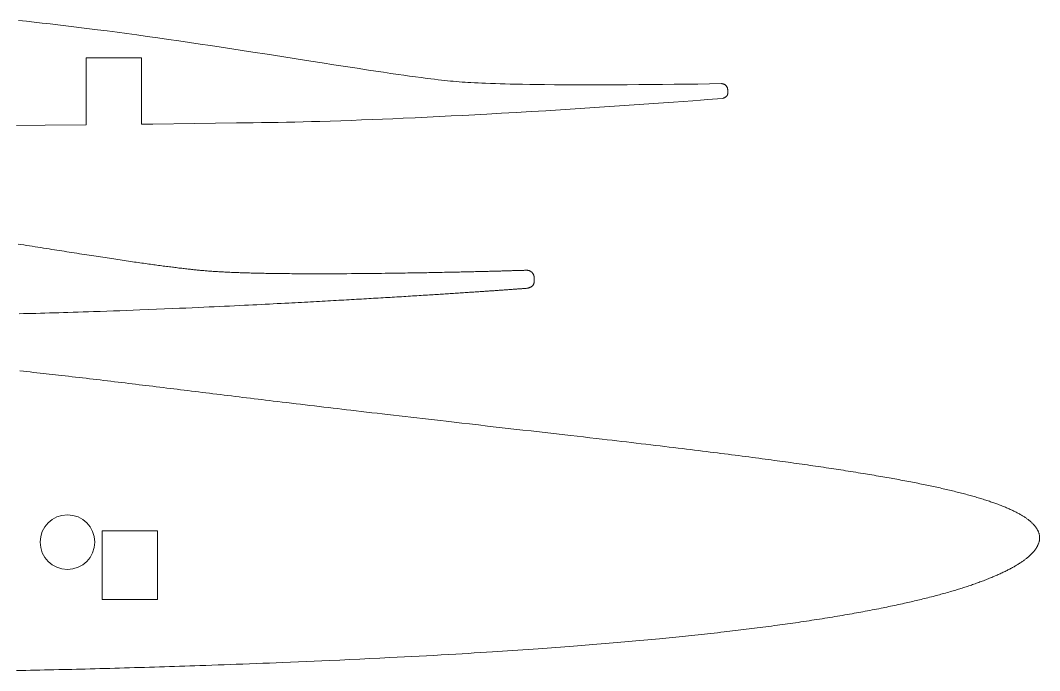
# Model space of a CAD drawing. Header units: millimetres. Extents: x -79 to 509, y 68 to 265.
# Drawn here: x 206.1 to 508.7, y 68.6 to 261.6 of the extents above; entities that cross this region are included whole.
import ezdxf

# ---------------------------------------------------------------- set-up
doc = ezdxf.new("R2010")
doc.units = ezdxf.units.MM
doc.layers.add('Geometries', color=7, linetype='Continuous')

msp = doc.modelspace()

# ---------------------------------------------------------------- linework, layer by layer
at = {"layer": 'Geometries', "linetype": 'Continuous', "lineweight": 13}
for p, q in [((225.68, 230.65), (225.68, 250.56)), ((225.68, 250.56), (242.08, 250.56)), ((242.08, 250.56), (242.08, 230.85)), ((230.46, 110.11), (230.46, 89.71)), ((246.86, 110.11), (230.46, 110.11)), ((246.86, 89.71), (246.86, 110.11)), ((230.46, 89.71), (246.86, 89.71))]:
    msp.add_line(p, q, dxfattribs=at)
at = {"layer": 'Geometries', "linetype": 'Continuous', "lineweight": 13, "flags": 128}
for points in [[(414.22, 242.87), (410.72, 242.81), (407.22, 242.76), (403.72, 242.71), (400.22, 242.67), (396.72, 242.63), (393.22, 242.6), (389.72, 242.57), (386.22, 242.55), (382.72, 242.53), (379.22, 242.52), (376.31, 242.52), (373.39, 242.52), (370.47, 242.53), (367.56, 242.54), (364.64, 242.56), (361.72, 242.59), (359.53, 242.62), (357.34, 242.65), (355.15, 242.69), (352.97, 242.73), (351.51, 242.76), (350.05, 242.8), (348.59, 242.84), (347.13, 242.88), (345.67, 242.93), (344.21, 242.99), (343.12, 243.03), (342.04, 243.08), (340.95, 243.13), (339.86, 243.19), (338.99, 243.24), (338.12, 243.29), (337.25, 243.35), (336.39, 243.42), (335.52, 243.49), (334.65, 243.56), (333.79, 243.65), (332.92, 243.73), (332.05, 243.83), (331.19, 243.92), (330.11, 244.04), (329.03, 244.17), (327.95, 244.3), (326.87, 244.44), (325.14, 244.66), (323.41, 244.89), (321.69, 245.13), (319.97, 245.37), (318.24, 245.61), (316.06, 245.93), (313.88, 246.25), (311.7, 246.58), (309.52, 246.91), (306.08, 247.43), (302.64, 247.96), (299.2, 248.5), (295.76, 249.04), (292.32, 249.57), (288.03, 250.25), (283.73, 250.92), (279.43, 251.59), (275.13, 252.26), (272, 252.74), (268.87, 253.22), (265.74, 253.69), (262.61, 254.16), (259.48, 254.63), (256.35, 255.09), (253.22, 255.55), (250.09, 256), (246.95, 256.45), (243.82, 256.89), (240.68, 257.32), (237.77, 257.72), (234.85, 258.11), (231.92, 258.5), (229, 258.88), (226.66, 259.18), (224.33, 259.48), (221.99, 259.77), (219.65, 260.05), (217.31, 260.33), (214.96, 260.61), (212.62, 260.87), (210.28, 261.14), (207.93, 261.4), (205.59, 261.65)], [(416.12, 240.28), (416.12, 240.58), (416.12, 240.89), (416.12, 240.99), (416.11, 241.09), (416.11, 241.14), (416.1, 241.18), (416.08, 241.28), (416.06, 241.39), (416.04, 241.49), (416.01, 241.58), (415.97, 241.68), (415.93, 241.78), (415.89, 241.87), (415.84, 241.96), (415.78, 242.05), (415.72, 242.14), (415.65, 242.23), (415.58, 242.3), (415.51, 242.38), (415.43, 242.45), (415.35, 242.51), (415.26, 242.57), (415.17, 242.63), (415.08, 242.68), (414.98, 242.72), (414.89, 242.76), (414.79, 242.79), (414.69, 242.82), (414.59, 242.84), (414.5, 242.85), (414.41, 242.86), (414.32, 242.87), (414.22, 242.87)], [(414.53, 238.5), (414.71, 238.55), (414.79, 238.58), (414.88, 238.61), (414.99, 238.65), (415.1, 238.7), (415.21, 238.75), (415.29, 238.79), (415.37, 238.84), (415.45, 238.88), (415.52, 238.94), (415.58, 238.98), (415.63, 239.02), (415.69, 239.07), (415.74, 239.12), (415.79, 239.18), (415.83, 239.24), (415.88, 239.3), (415.92, 239.36), (415.95, 239.43), (415.99, 239.5), (416.02, 239.57), (416.04, 239.64), (416.06, 239.71), (416.08, 239.79), (416.09, 239.86), (416.11, 239.94), (416.12, 240.02), (416.12, 240.11), (416.12, 240.19), (416.12, 240.28)], [(242.08, 230.85), (245.46, 230.89), (257.86, 231.04), (270.25, 231.2), (272.73, 231.23), (275.21, 231.26), (277.69, 231.29), (280.17, 231.33), (282.64, 231.38), (285.12, 231.43), (287.6, 231.48), (290.08, 231.54), (292.56, 231.61), (295.04, 231.68), (298.13, 231.77), (301.23, 231.88), (304.33, 231.98), (307.42, 232.1), (310.52, 232.22), (313.62, 232.34), (316.71, 232.47), (319.81, 232.6), (323.35, 232.76), (326.89, 232.93), (330.43, 233.1), (333.97, 233.28), (337.51, 233.46), (341.05, 233.64), (344.59, 233.84), (348.96, 234.08), (353.34, 234.33), (357.71, 234.58), (362.08, 234.85), (366.46, 235.11), (370.83, 235.39), (375.2, 235.67), (379.57, 235.96), (383.94, 236.25), (388.31, 236.55), (392.68, 236.85), (397.05, 237.16), (399.96, 237.38), (402.88, 237.59), (405.79, 237.81), (407.98, 237.98), (410.16, 238.15), (411.62, 238.26), (413.07, 238.38), (414.53, 238.5)], [(204.97, 230.42), (213.51, 230.51), (225.68, 230.65)], [(356.38, 187.48), (356.23, 187.47), (356.07, 187.47), (355.91, 187.46), (355.75, 187.46), (355.58, 187.45), (355.41, 187.45), (355.23, 187.44), (355.06, 187.44), (354.89, 187.43), (354.71, 187.43), (354.54, 187.42), (354.35, 187.42), (354.17, 187.41), (353.98, 187.41), (353.79, 187.4), (353.59, 187.4), (353.39, 187.39), (353.19, 187.38), (352.98, 187.38), (352.78, 187.37), (352.58, 187.37), (352.38, 187.36), (352.17, 187.36), (351.96, 187.35), (351.74, 187.34), (351.51, 187.34), (351.28, 187.33), (351.04, 187.32), (350.8, 187.32), (350.56, 187.31), (350.27, 187.3), (349.98, 187.3), (349.68, 187.29), (349.38, 187.28), (349.07, 187.27), (348.75, 187.26), (348.43, 187.25), (348.11, 187.24), (347.78, 187.24), (347.44, 187.23), (347.11, 187.22), (346.77, 187.21), (346.42, 187.2), (346.07, 187.19), (345.72, 187.18), (345.37, 187.17), (345.01, 187.16), (344.66, 187.16), (344.29, 187.15), (343.93, 187.14), (343.56, 187.13), (343.18, 187.12), (342.79, 187.11), (342.41, 187.1), (342.02, 187.09), (341.63, 187.08), (341.23, 187.07), (340.76, 187.06), (340.29, 187.05), (339.82, 187.04), (339.34, 187.03), (338.86, 187.02), (338.37, 187), (337.91, 186.99), (337.44, 186.98), (336.97, 186.97), (336.49, 186.96), (336.02, 186.95), (335.46, 186.94), (334.9, 186.93), (334.33, 186.92), (333.76, 186.9), (333.19, 186.89), (332.61, 186.88), (332.03, 186.87), (331.39, 186.85), (330.74, 186.84), (330.08, 186.83), (329.43, 186.82), (328.77, 186.8), (328.1, 186.79), (327.43, 186.78), (326.76, 186.76), (326.08, 186.75), (325.4, 186.74), (324.73, 186.73), (324.05, 186.72), (323.38, 186.7), (322.7, 186.69), (321.92, 186.68), (321.14, 186.67), (320.36, 186.66), (319.57, 186.64), (318.78, 186.63), (317.99, 186.62), (317.19, 186.61), (316.39, 186.6), (315.39, 186.58), (314.38, 186.57), (313.37, 186.56), (312.35, 186.55), (311.34, 186.53), (309.96, 186.52), (308.58, 186.51), (307.2, 186.49), (305.82, 186.48), (304.44, 186.47), (303.06, 186.46), (301.98, 186.45), (300.9, 186.45), (299.81, 186.44), (298.74, 186.44), (297.66, 186.44), (296.59, 186.44), (295.67, 186.43), (294.76, 186.43), (293.85, 186.43), (292.94, 186.44), (292.04, 186.44), (291.14, 186.44), (290.24, 186.44), (289.54, 186.45), (288.84, 186.45), (288.14, 186.45), (287.45, 186.46), (286.76, 186.46), (286.07, 186.47), (285.39, 186.47), (284.71, 186.48), (284.04, 186.49), (283.37, 186.5), (282.7, 186.5), (282.04, 186.51), (281.39, 186.52), (280.75, 186.53), (280.11, 186.54), (279.48, 186.55), (278.97, 186.56), (278.47, 186.57), (277.97, 186.58), (277.48, 186.59), (276.99, 186.6), (276.5, 186.61), (276.03, 186.62), (275.55, 186.64), (275.08, 186.65), (274.61, 186.66), (274.13, 186.67), (273.66, 186.69), (273.2, 186.7), (272.73, 186.71), (272.28, 186.73), (271.84, 186.74), (271.39, 186.76), (270.95, 186.77), (270.51, 186.79), (270.07, 186.81), (269.63, 186.82), (269.2, 186.84), (268.77, 186.86), (268.35, 186.88), (267.93, 186.9), (267.55, 186.91), (267.18, 186.93), (266.81, 186.95), (266.44, 186.97), (266.08, 186.99), (265.73, 187.01), (265.38, 187.03), (265.04, 187.05), (264.7, 187.07), (264.36, 187.09), (264.03, 187.11), (263.7, 187.13), (263.37, 187.15), (262.94, 187.18), (262.77, 187.19), (262.59, 187.21), (262.27, 187.23), (261.94, 187.25), (261.62, 187.28), (261.3, 187.31), (260.97, 187.33), (260.64, 187.36), (260.31, 187.39), (259.97, 187.42), (259.65, 187.45), (259.32, 187.48), (259, 187.52), (258.66, 187.55), (258.33, 187.58), (257.99, 187.62), (257.65, 187.65), (257.31, 187.69), (256.96, 187.73), (256.61, 187.76), (256.26, 187.8), (255.91, 187.84), (255.55, 187.88), (255.2, 187.92), (254.81, 187.97), (254.42, 188.01), (254.02, 188.06), (253.62, 188.1), (253.22, 188.15), (252.81, 188.2), (252.42, 188.25), (252.03, 188.3), (251.64, 188.35), (251.25, 188.39), (250.85, 188.45), (250.4, 188.5), (249.95, 188.56), (249.49, 188.62), (249.03, 188.68), (248.57, 188.74), (248.1, 188.8), (247.63, 188.86), (247.16, 188.93), (246.68, 188.99), (246.2, 189.06), (245.72, 189.12), (245.23, 189.19), (244.74, 189.26), (244.24, 189.33), (243.74, 189.4), (243.24, 189.47), (242.71, 189.54), (242.18, 189.62), (241.64, 189.69), (241.1, 189.77), (240.56, 189.85), (240.01, 189.93), (239.41, 190.01), (238.81, 190.1), (238.2, 190.19), (237.58, 190.28), (236.97, 190.37), (236.36, 190.46), (235.74, 190.55), (235.12, 190.65), (234.5, 190.74), (233.86, 190.83), (233.22, 190.93), (232.57, 191.03), (231.92, 191.13), (231.27, 191.23), (230.61, 191.33), (229.94, 191.43), (229.28, 191.53), (228.61, 191.63), (227.93, 191.74), (227.25, 191.84), (226.57, 191.95), (225.89, 192.05), (225.2, 192.16), (224.43, 192.28), (223.67, 192.4), (222.9, 192.52), (222.12, 192.64), (221.34, 192.76), (220.63, 192.87), (219.91, 192.98), (219.19, 193.1), (218.47, 193.21), (217.74, 193.32), (217.01, 193.44), (216.28, 193.55), (215.47, 193.68), (214.65, 193.81), (213.83, 193.94), (213.01, 194.07), (212.18, 194.2), (211.35, 194.33), (210.52, 194.46), (209.68, 194.6), (208.84, 194.73), (208, 194.86), (207.16, 194.99), (206.32, 195.13), (205.48, 195.26)], [(358.65, 184.3), (358.65, 184.37), (358.65, 184.43), (358.65, 184.5), (358.65, 184.56), (358.65, 184.61), (358.65, 184.67), (358.65, 184.72), (358.65, 184.76), (358.65, 184.81), (358.65, 184.86), (358.65, 184.91), (358.65, 184.95), (358.65, 184.99), (358.65, 185.03), (358.65, 185.06), (358.65, 185.1), (358.65, 185.14), (358.65, 185.17), (358.65, 185.19), (358.65, 185.22), (358.65, 185.24), (358.65, 185.26), (358.65, 185.27), (358.65, 185.29), (358.65, 185.3), (358.65, 185.31), (358.65, 185.31), (358.65, 185.31), (358.65, 185.32), (358.65, 185.32), (358.65, 185.32), (358.65, 185.32), (358.65, 185.32), (358.65, 185.32), (358.65, 185.32), (358.64, 185.41), (358.64, 185.5), (358.62, 185.59), (358.61, 185.68), (358.59, 185.77), (358.57, 185.86), (358.55, 185.94), (358.52, 186.02), (358.49, 186.1), (358.45, 186.18), (358.42, 186.26), (358.38, 186.33), (358.34, 186.41), (358.29, 186.48), (358.24, 186.55), (358.19, 186.62), (358.14, 186.69), (358.08, 186.75), (358.03, 186.81), (357.97, 186.87), (357.9, 186.93), (357.83, 186.99), (357.76, 187.05), (357.68, 187.1), (357.6, 187.15), (357.53, 187.2), (357.45, 187.24), (357.37, 187.27), (357.3, 187.31), (357.22, 187.34), (357.14, 187.37), (357.06, 187.39), (356.97, 187.42), (356.89, 187.43), (356.81, 187.45), (356.72, 187.46), (356.64, 187.47), (356.55, 187.48), (356.47, 187.48), (356.38, 187.48)], [(205.81, 174.57), (207.03, 174.6), (208.26, 174.63), (209.49, 174.66), (210.73, 174.69), (212.08, 174.72), (213.43, 174.76), (214.79, 174.8), (216.16, 174.83), (217.52, 174.87), (218.9, 174.91), (220.27, 174.95), (221.79, 175), (223.3, 175.05), (224.83, 175.1), (226.35, 175.15), (227.88, 175.2), (229.83, 175.26), (231.79, 175.33), (233.75, 175.4), (235.71, 175.47), (237.67, 175.55), (239.64, 175.62), (241.61, 175.7), (244.06, 175.8), (246.51, 175.9), (248.97, 176), (251.42, 176.1), (253.34, 176.18), (255.26, 176.27), (257.18, 176.35), (259.09, 176.44), (260.62, 176.51), (262.15, 176.58), (263.67, 176.65), (265.19, 176.72), (266.71, 176.79), (268.19, 176.86), (269.68, 176.93), (271.16, 177), (272.63, 177.08), (273.88, 177.14), (275.12, 177.2), (276.36, 177.26), (277.6, 177.32), (278.83, 177.39), (280.06, 177.45), (281.21, 177.51), (282.36, 177.57), (283.51, 177.63), (284.65, 177.69), (285.79, 177.75), (286.74, 177.8), (287.68, 177.85), (288.62, 177.9), (289.56, 177.95), (290.49, 178), (291.42, 178.05), (292.29, 178.09), (293.16, 178.14), (294.03, 178.19), (294.9, 178.24), (295.76, 178.28), (296.58, 178.33), (297.41, 178.37), (298.23, 178.42), (299.04, 178.47), (299.85, 178.51), (300.66, 178.56), (301.42, 178.6), (302.18, 178.64), (302.94, 178.68), (303.69, 178.73), (304.44, 178.77), (305.18, 178.81), (305.92, 178.86), (306.66, 178.9), (307.39, 178.94), (308.13, 178.98), (308.84, 179.02), (309.55, 179.07), (310.26, 179.11), (310.97, 179.15), (311.68, 179.19), (312.39, 179.23), (313.1, 179.27), (313.8, 179.32), (314.5, 179.36), (315.19, 179.4), (315.86, 179.44), (316.54, 179.48), (317.21, 179.52), (317.89, 179.56), (318.57, 179.6), (319.25, 179.64), (319.92, 179.69), (320.58, 179.73), (321.24, 179.77), (321.9, 179.81), (322.55, 179.85), (323.2, 179.89), (323.84, 179.93), (324.48, 179.97), (325.11, 180.01), (325.73, 180.04), (326.35, 180.08), (326.96, 180.12), (327.56, 180.16), (328.1, 180.19), (328.63, 180.23), (329.16, 180.26), (329.68, 180.29), (330.21, 180.33), (330.72, 180.36), (331.24, 180.39), (331.75, 180.42), (332.26, 180.46), (332.76, 180.49), (333.26, 180.52), (333.75, 180.55), (334.24, 180.59), (334.73, 180.62), (335.21, 180.65), (335.69, 180.68), (336.19, 180.71), (336.68, 180.74), (337.17, 180.78), (337.66, 180.81), (338.14, 180.84), (338.61, 180.87), (339.04, 180.9), (339.46, 180.93), (339.88, 180.96), (340.29, 180.98), (340.71, 181.01), (341.11, 181.04), (341.49, 181.06), (341.87, 181.09), (342.24, 181.11), (342.61, 181.14), (342.98, 181.16), (343.34, 181.19), (343.7, 181.21), (344.05, 181.24), (344.41, 181.26), (344.75, 181.28), (345.09, 181.31), (345.43, 181.33), (345.76, 181.35), (346.08, 181.38), (346.41, 181.4), (346.74, 181.42), (347.06, 181.44), (347.38, 181.46), (347.69, 181.49), (347.99, 181.51), (348.29, 181.53), (348.59, 181.55), (348.88, 181.57), (349.18, 181.59), (349.47, 181.61), (349.75, 181.63), (350.04, 181.65), (350.31, 181.67), (350.59, 181.69), (350.86, 181.71), (351.12, 181.73), (351.38, 181.75), (351.64, 181.77), (351.89, 181.78), (352.14, 181.8), (352.38, 181.82), (352.62, 181.84), (352.85, 181.85), (353.07, 181.87), (353.3, 181.89), (353.53, 181.9), (353.74, 181.92), (353.96, 181.94), (354.17, 181.95), (354.37, 181.97), (354.57, 181.98), (354.77, 182), (354.96, 182.01), (355.15, 182.03), (355.33, 182.04), (355.51, 182.05), (355.68, 182.07), (355.85, 182.08), (356, 182.09), (356.15, 182.1), (356.29, 182.11), (356.43, 182.13), (356.57, 182.14), (356.7, 182.15)], [(356.7, 182.15), (356.82, 182.18), (356.94, 182.22), (357.05, 182.26), (357.16, 182.3), (357.27, 182.34), (357.37, 182.38), (357.46, 182.42), (357.55, 182.46), (357.63, 182.5), (357.71, 182.55), (357.79, 182.59), (357.86, 182.64), (357.93, 182.69), (358, 182.74), (358.06, 182.79), (358.12, 182.84), (358.17, 182.89), (358.22, 182.95), (358.27, 183), (358.32, 183.06), (358.36, 183.12), (358.4, 183.18), (358.44, 183.25), (358.47, 183.32), (358.5, 183.38), (358.53, 183.45), (358.55, 183.53), (358.57, 183.6), (358.59, 183.68), (358.61, 183.76), (358.62, 183.84), (358.63, 183.93), (358.64, 184.02), (358.64, 184.11), (358.65, 184.2), (358.65, 184.3)], [(206.03, 157.6), (207.06, 157.49), (208.04, 157.39), (209.02, 157.29), (210.01, 157.18), (211, 157.07), (211.99, 156.96), (212.9, 156.86), (213.81, 156.76), (214.72, 156.66), (215.64, 156.56), (216.56, 156.46), (217.48, 156.35), (218.41, 156.25), (219.43, 156.13), (220.46, 156.01), (221.49, 155.89), (222.52, 155.77), (223.56, 155.65), (224.61, 155.53), (225.65, 155.41), (226.71, 155.28), (227.76, 155.16), (228.82, 155.03), (229.87, 154.91), (230.92, 154.78), (231.98, 154.66), (233.04, 154.53), (234.08, 154.4), (235.13, 154.28), (236.18, 154.15), (237.23, 154.02), (238.29, 153.9), (239.35, 153.77), (240.36, 153.65), (241.37, 153.52), (242.38, 153.4), (243.4, 153.27), (244.42, 153.15), (245.45, 153.03), (246.48, 152.9), (247.51, 152.77), (248.55, 152.65), (249.59, 152.52), (250.62, 152.39), (251.65, 152.27), (252.68, 152.14), (253.72, 152.01), (254.78, 151.88), (255.84, 151.75), (256.91, 151.62), (257.98, 151.49), (259.05, 151.36), (260.11, 151.23), (261.18, 151.1), (262.24, 150.97), (263.31, 150.84), (264.41, 150.71), (265.51, 150.57), (266.61, 150.44), (267.72, 150.3), (268.83, 150.17), (269.94, 150.03), (271.06, 149.9), (272.18, 149.76), (273.3, 149.62), (274.43, 149.49), (275.56, 149.35), (276.69, 149.21), (277.81, 149.08), (278.93, 148.94), (280.06, 148.81), (281.18, 148.67), (282.53, 148.51), (283.88, 148.35), (285.23, 148.19), (286.59, 148.02), (287.96, 147.86), (289.32, 147.7), (290.7, 147.53), (292.07, 147.37), (293.45, 147.2), (294.84, 147.04), (296.23, 146.88), (297.62, 146.71), (298.94, 146.55), (300.26, 146.4), (301.58, 146.24), (302.91, 146.09), (304.24, 145.93), (305.78, 145.75), (307.33, 145.57), (308.88, 145.39), (310.44, 145.2), (312, 145.02), (313.56, 144.84), (315.13, 144.66), (316.85, 144.46), (318.59, 144.26), (320.32, 144.06), (322.06, 143.86), (323.8, 143.65), (325.55, 143.45), (327.3, 143.25), (329.05, 143.05), (330.8, 142.85), (332.56, 142.65), (334.87, 142.38), (337.18, 142.12), (339.49, 141.86), (342.12, 141.56), (344.75, 141.25), (347.39, 140.95), (350.03, 140.65), (352.66, 140.35), (355.3, 140.05), (357.79, 139.77), (360.27, 139.49), (362.75, 139.2), (365.23, 138.92), (367.71, 138.64), (369.58, 138.42), (371.44, 138.21), (373.31, 137.99), (375.16, 137.78), (377.02, 137.57), (378.87, 137.35), (380.32, 137.18), (381.77, 137.01), (383.22, 136.85), (384.66, 136.68), (386.1, 136.51), (387.53, 136.34), (388.97, 136.17), (390.39, 136), (391.82, 135.84), (393.24, 135.67), (394.66, 135.5), (396.07, 135.33), (397.4, 135.17), (398.72, 135.01), (400.04, 134.85), (401.36, 134.69), (402.67, 134.53), (403.85, 134.39), (405.04, 134.25), (406.22, 134.1), (407.4, 133.96), (408.57, 133.81), (409.74, 133.67), (410.9, 133.52), (411.97, 133.39), (413.03, 133.26), (414.09, 133.12), (415.14, 132.99), (416.19, 132.86), (417.23, 132.72), (418.28, 132.59), (419.31, 132.46), (420.35, 132.32), (421.38, 132.19), (422.4, 132.06), (423.43, 131.92), (424.39, 131.8), (425.34, 131.67), (426.29, 131.54), (427.24, 131.42), (428.19, 131.29), (429.04, 131.18), (429.89, 131.06), (430.74, 130.95), (431.58, 130.83), (432.42, 130.72), (433.24, 130.61), (434.06, 130.49), (434.88, 130.38), (435.69, 130.27), (436.51, 130.15), (437.34, 130.03), (438.15, 129.92), (438.97, 129.8), (439.78, 129.69), (440.59, 129.57), (441.39, 129.46), (442.19, 129.34), (442.99, 129.22), (443.78, 129.11), (444.57, 128.99), (445.35, 128.87), (446.13, 128.76), (446.91, 128.64), (447.62, 128.53), (448.32, 128.42), (449.03, 128.32), (449.72, 128.21), (450.42, 128.1), (451.11, 127.99), (451.86, 127.88), (452.61, 127.76), (453.35, 127.64), (454.09, 127.52), (454.83, 127.4), (455.56, 127.29), (456.28, 127.17), (456.95, 127.06), (457.6, 126.95), (458.26, 126.84), (458.91, 126.73), (459.56, 126.62), (460.2, 126.51), (460.84, 126.4), (461.48, 126.29), (462.11, 126.18), (462.74, 126.07), (463.37, 125.96), (463.99, 125.85), (464.57, 125.75), (465.15, 125.64), (465.73, 125.54), (466.3, 125.44), (466.87, 125.33), (467.47, 125.22), (468.07, 125.11), (468.66, 125), (469.25, 124.89), (469.83, 124.77), (470.41, 124.66), (470.95, 124.56), (471.49, 124.45), (472.03, 124.34), (472.56, 124.24), (473.09, 124.13), (473.62, 124.02), (474.14, 123.92), (474.66, 123.81), (475.17, 123.7), (475.69, 123.6), (476.18, 123.49), (476.68, 123.38), (477.17, 123.28), (477.66, 123.17), (478.15, 123.06), (478.64, 122.96), (479.13, 122.85), (479.61, 122.74), (480.09, 122.63), (480.56, 122.52), (481.02, 122.41), (481.48, 122.31), (481.94, 122.2), (482.4, 122.09), (482.86, 121.98), (483.32, 121.87), (483.77, 121.76), (484.21, 121.64), (484.66, 121.53), (485.1, 121.42), (485.53, 121.31), (485.96, 121.2), (486.39, 121.09), (486.81, 120.97), (487.23, 120.86), (487.64, 120.75), (488.04, 120.64), (488.45, 120.53), (488.84, 120.41), (489.24, 120.3), (489.64, 120.19), (490.04, 120.07), (490.43, 119.96), (490.81, 119.84), (491.19, 119.73), (491.57, 119.61), (491.95, 119.49), (492.32, 119.38), (492.68, 119.26), (493.05, 119.14), (493.4, 119.03), (493.76, 118.91), (494.11, 118.79), (494.43, 118.68), (494.74, 118.57), (495.05, 118.46), (495.36, 118.36), (495.67, 118.25), (495.97, 118.14), (496.31, 118.01), (496.65, 117.88), (496.98, 117.75), (497.31, 117.63), (497.64, 117.5), (497.96, 117.37), (498.26, 117.25), (498.55, 117.13), (498.84, 117), (499.13, 116.88), (499.41, 116.76), (499.69, 116.63), (499.97, 116.51), (500.24, 116.39), (500.5, 116.26), (500.76, 116.14), (501.02, 116.01), (501.27, 115.89), (501.51, 115.77), (501.75, 115.64), (501.99, 115.52), (502.23, 115.39), (502.46, 115.27), (502.69, 115.14), (502.92, 115.01), (503.14, 114.88), (503.35, 114.76), (503.56, 114.63), (503.76, 114.51), (503.97, 114.38), (504.17, 114.25), (504.36, 114.12), (504.55, 113.99), (504.74, 113.85), (504.93, 113.72), (505.11, 113.59), (505.28, 113.46), (505.45, 113.33), (505.62, 113.2), (505.78, 113.06), (505.93, 112.93), (506.09, 112.8), (506.23, 112.67), (506.37, 112.54), (506.51, 112.4), (506.65, 112.27), (506.78, 112.13), (506.91, 112), (507.03, 111.86), (507.15, 111.72), (507.26, 111.59), (507.37, 111.45), (507.48, 111.31), (507.58, 111.18), (507.68, 111.04), (507.77, 110.9), (507.86, 110.76), (507.94, 110.62), (508.02, 110.48), (508.09, 110.35), (508.16, 110.23), (508.22, 110.1), (508.27, 109.97), (508.33, 109.84), (508.38, 109.71), (508.43, 109.57), (508.47, 109.44), (508.51, 109.3), (508.55, 109.16), (508.58, 109.03), (508.6, 108.89), (508.63, 108.75), (508.65, 108.62), (508.66, 108.5), (508.67, 108.37), (508.68, 108.24), (508.68, 108.11), (508.68, 107.98), (508.67, 107.86), (508.67, 107.73), (508.66, 107.6), (508.64, 107.47), (508.62, 107.34), (508.6, 107.21), (508.58, 107.09), (508.55, 106.97), (508.52, 106.84), (508.48, 106.72), (508.45, 106.6), (508.4, 106.46), (508.35, 106.31), (508.29, 106.17), (508.23, 106.03), (508.17, 105.88), (508.1, 105.74), (508.03, 105.6), (507.96, 105.46), (507.88, 105.33), (507.8, 105.2), (507.72, 105.07), (507.64, 104.93), (507.55, 104.8), (507.45, 104.67), (507.36, 104.53), (507.26, 104.4), (507.15, 104.27), (507.04, 104.13), (506.93, 104), (506.82, 103.87), (506.71, 103.75), (506.59, 103.62), (506.48, 103.49), (506.35, 103.37), (506.21, 103.22), (506.06, 103.08), (505.91, 102.93), (505.76, 102.79), (505.6, 102.65), (505.44, 102.5), (505.28, 102.36), (505.11, 102.23), (504.95, 102.09), (504.78, 101.95), (504.61, 101.82), (504.43, 101.68), (504.25, 101.54), (504.06, 101.41), (503.87, 101.27), (503.68, 101.13), (503.48, 101), (503.29, 100.86), (503.09, 100.73), (502.88, 100.59), (502.67, 100.45), (502.45, 100.32), (502.23, 100.18), (502.01, 100.04), (501.78, 99.9), (501.55, 99.77), (501.32, 99.63), (501.08, 99.49), (500.84, 99.36), (500.59, 99.22), (500.34, 99.08), (500.08, 98.94), (499.82, 98.8), (499.56, 98.66), (499.29, 98.52), (499.02, 98.39), (498.74, 98.25), (498.46, 98.11), (498.18, 97.97), (497.89, 97.83), (497.6, 97.69), (497.31, 97.56), (497.01, 97.42), (496.71, 97.28), (496.41, 97.15), (496.1, 97.01), (495.78, 96.87), (495.46, 96.73), (495.13, 96.59), (494.8, 96.45), (494.47, 96.31), (494.13, 96.17), (493.79, 96.04), (493.44, 95.9), (493.09, 95.76), (492.74, 95.62), (492.38, 95.48), (492.02, 95.34), (491.65, 95.2), (491.31, 95.08), (490.97, 94.95), (490.62, 94.82), (490.27, 94.7), (489.92, 94.57), (489.56, 94.44), (489.18, 94.31), (488.8, 94.18), (488.42, 94.05), (488.03, 93.92), (487.64, 93.79), (487.24, 93.65), (486.84, 93.52), (486.47, 93.4), (486.1, 93.28), (485.72, 93.16), (485.34, 93.04), (484.96, 92.92), (484.57, 92.8), (484.18, 92.68), (483.79, 92.57), (483.39, 92.45), (482.99, 92.33), (482.59, 92.21), (482.19, 92.09), (481.7, 91.95), (481.22, 91.81), (480.72, 91.67), (480.23, 91.53), (479.8, 91.41), (479.37, 91.3), (478.94, 91.18), (478.51, 91.06), (478.07, 90.94), (477.63, 90.83), (477.1, 90.69), (476.57, 90.55), (476.04, 90.42), (475.5, 90.28), (475.02, 90.16), (474.53, 90.03), (474.04, 89.91), (473.54, 89.79), (473.04, 89.67), (472.54, 89.55), (472.04, 89.43), (471.53, 89.31), (471.04, 89.19), (470.55, 89.08), (470.05, 88.97), (469.55, 88.85), (469.05, 88.74), (468.55, 88.63), (467.95, 88.49), (467.35, 88.36), (466.74, 88.23), (466.13, 88.1), (465.58, 87.98), (465.02, 87.86), (464.46, 87.74), (463.9, 87.63), (463.34, 87.51), (462.77, 87.39), (462.2, 87.28), (461.62, 87.16), (460.96, 87.03), (460.29, 86.9), (459.62, 86.77), (458.95, 86.64), (458.26, 86.51), (457.58, 86.38), (456.89, 86.25), (456.25, 86.13), (455.61, 86.01), (454.97, 85.89), (454.32, 85.77), (453.67, 85.66), (453.01, 85.54), (452.29, 85.41), (451.57, 85.29), (450.84, 85.16), (450.11, 85.03), (449.37, 84.91), (448.65, 84.79), (447.91, 84.67), (447.18, 84.54), (446.44, 84.42), (445.68, 84.3), (444.91, 84.18), (444.14, 84.05), (443.37, 83.93), (442.59, 83.81), (441.81, 83.69), (441.02, 83.57), (440.23, 83.45), (439.44, 83.33), (438.64, 83.21), (437.83, 83.09), (437.03, 82.97), (436.21, 82.86), (435.4, 82.74), (434.64, 82.63), (433.89, 82.52), (433.13, 82.42), (432.37, 82.31), (431.6, 82.21), (430.83, 82.1), (429.99, 81.99), (429.14, 81.87), (428.29, 81.76), (427.43, 81.65), (426.57, 81.54), (425.7, 81.42), (424.84, 81.31), (424.04, 81.21), (423.23, 81.11), (422.43, 81.01), (421.62, 80.91), (420.81, 80.81), (419.99, 80.71), (419.17, 80.61), (418.35, 80.51), (417.52, 80.42), (416.69, 80.32), (415.86, 80.22), (415.03, 80.12), (414.04, 80.01), (413.04, 79.9), (412.05, 79.79), (411.05, 79.67), (410.12, 79.57), (409.19, 79.47), (408.25, 79.37), (407.31, 79.27), (406.37, 79.17), (405.44, 79.07), (404.5, 78.97), (403.57, 78.87), (402.63, 78.78), (401.67, 78.68), (400.7, 78.58), (399.73, 78.48), (398.76, 78.39), (397.78, 78.29), (396.81, 78.2), (395.82, 78.1), (394.67, 77.99), (393.52, 77.88), (392.36, 77.77), (391.2, 77.66), (390.03, 77.56), (388.86, 77.45), (387.75, 77.35), (386.64, 77.25), (385.53, 77.15), (384.41, 77.06), (383.29, 76.96), (382.09, 76.86), (380.9, 76.76), (379.7, 76.65), (378.49, 76.55), (377.28, 76.46), (376.07, 76.36), (374.93, 76.26), (373.78, 76.17), (372.63, 76.08), (371.47, 75.99), (370.31, 75.9), (369.02, 75.8), (367.72, 75.7), (366.42, 75.61), (365.11, 75.51), (363.8, 75.41), (362.49, 75.32), (361.17, 75.22), (359.85, 75.13), (358.35, 75.02), (356.83, 74.92), (355.32, 74.81), (353.8, 74.71), (352.28, 74.61), (350.78, 74.51), (349.28, 74.41), (347.77, 74.31), (346.27, 74.22), (344.47, 74.1), (342.67, 73.99), (340.86, 73.88), (339.05, 73.77), (337.24, 73.66), (335.42, 73.56), (333.24, 73.43), (331.05, 73.3), (328.86, 73.18), (326.67, 73.06), (324.48, 72.94), (322.32, 72.83), (320.16, 72.71), (318, 72.6), (315.83, 72.49), (312.86, 72.34), (309.88, 72.2), (306.91, 72.05), (303.93, 71.91), (300.96, 71.78), (297.99, 71.64), (295.65, 71.54), (293.32, 71.44), (290.99, 71.34), (288.67, 71.24), (286.35, 71.14), (284.03, 71.05), (282.04, 70.97), (280.06, 70.89), (278.08, 70.81), (276.1, 70.74), (274.13, 70.66), (272.16, 70.59), (270.19, 70.52), (268.4, 70.45), (266.6, 70.39), (264.81, 70.32), (263.02, 70.26), (261.24, 70.2), (259.46, 70.14), (257.94, 70.09), (256.42, 70.04), (254.91, 69.99), (253.4, 69.94), (251.89, 69.89), (250.41, 69.84), (248.94, 69.8), (247.47, 69.75), (246, 69.71), (244.5, 69.66), (243.01, 69.61), (241.53, 69.57), (240.04, 69.53), (238.56, 69.48), (237.08, 69.44), (235.61, 69.4), (234.14, 69.36), (232.68, 69.32), (231.22, 69.28), (229.76, 69.24), (228.3, 69.2), (226.85, 69.16), (225.41, 69.12), (224.09, 69.09), (222.77, 69.06), (221.45, 69.02), (220.14, 68.99), (218.83, 68.96), (217.53, 68.93), (216.11, 68.89), (214.7, 68.86), (213.29, 68.83), (211.89, 68.8), (210.49, 68.76), (209.12, 68.73), (207.75, 68.7), (206.39, 68.67), (205.03, 68.64)]]:
    msp.add_lwpolyline(points, dxfattribs=at)
at = {"layer": 'Geometries', "linetype": 'Continuous', "lineweight": 13}
msp.add_circle((220.12, 106.79), 8.1, dxfattribs=at)

doc.saveas('drawing.dxf')
